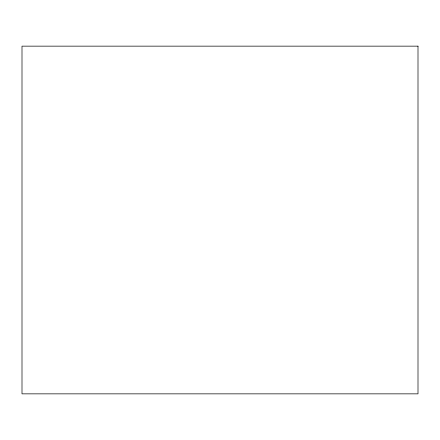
<?xml version="1.0" encoding="UTF-8"?>
<svg xmlns="http://www.w3.org/2000/svg" width="440" height="440" viewBox="0 0 440 440"><rect width="100%" height="100%" fill="white"/><g stroke="black" fill="none" stroke-linecap="round" stroke-linejoin="round"><path stroke-width="0.66" d="M418 46.145L22 46.145L22 393.855L418 393.855L418 46.145"/></g></svg>
